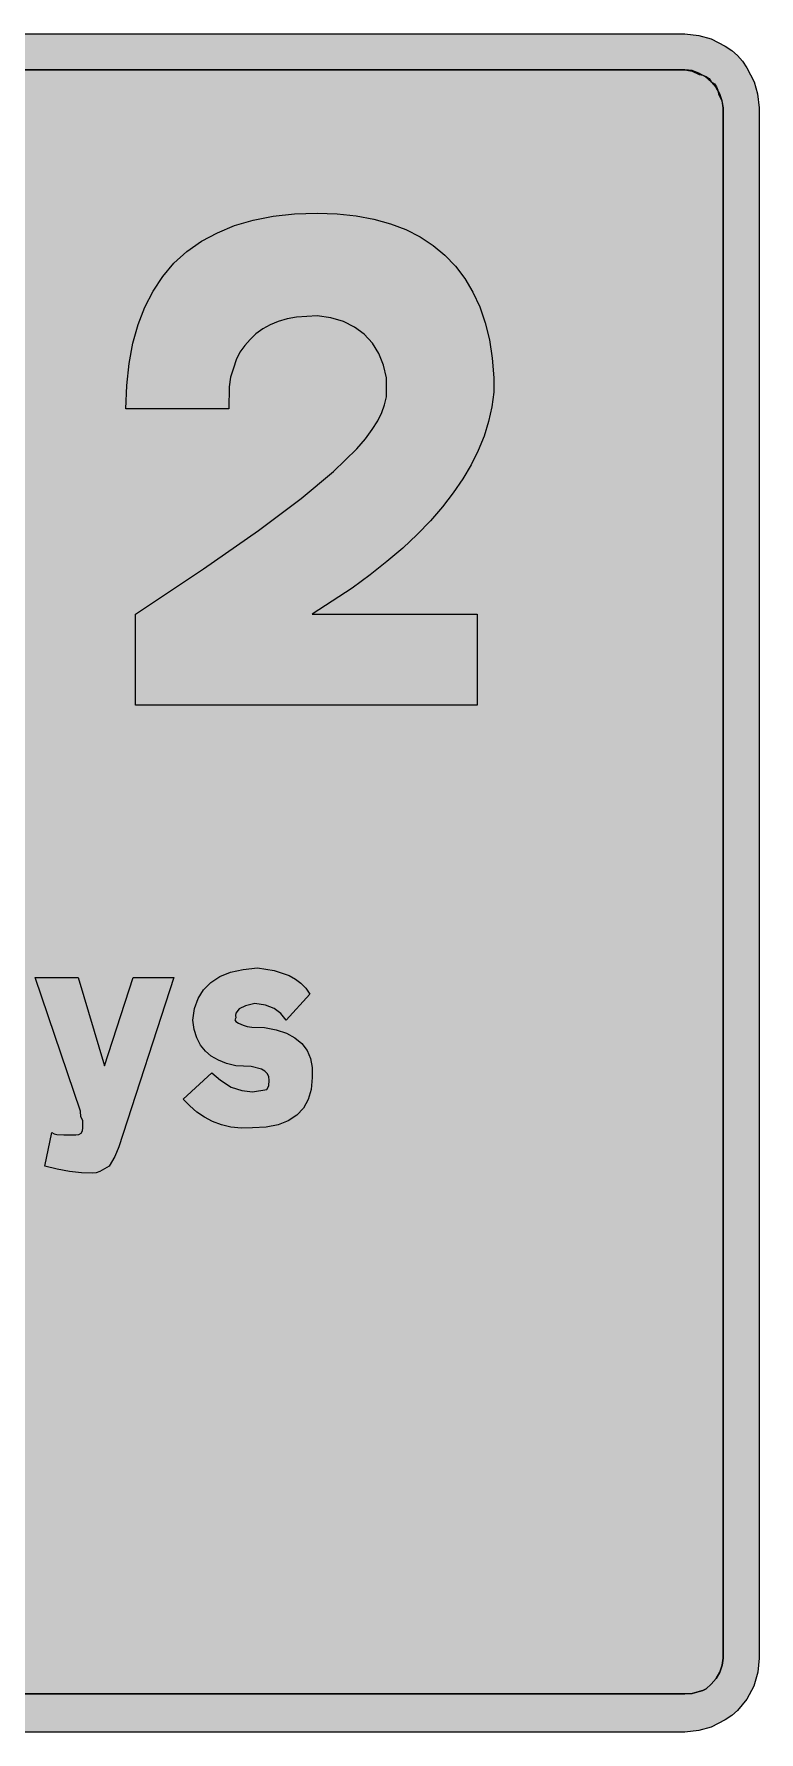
# Model space of a CAD drawing. Header units: metres. Extents: x 23 to 548, y 30 to 244.
# Drawn here: x 457.1 to 548.2, y 30.4 to 243.7 of the extents above; entities that cross this region are included whole.
import ezdxf

# ---------------------------------------------------------------- set-up
doc = ezdxf.new("R2010")
doc.units = ezdxf.units.M
doc.layers.add('FILL_BLACK_000000', color=7, linetype='Continuous', true_color=0x000000)
doc.layers.add('FILL_WHITE_FFFFFF', color=7, linetype='Continuous', true_color=0xffffff)

msp = doc.modelspace()

# ---------------------------------------------------------------- hatches: boundary and pattern name
at = {"layer": 'FILL_BLACK_000000', "true_color": 0x000000}
h = msp.add_hatch(color=7, dxfattribs=at)
h.dxf.hatch_style = 1
h.paths.add_polyline_path([(540.65, 243.47), (542.19, 243.06), (543.95, 242.12), (544.76, 241.58), (545.49, 240.96), (546.11, 240.23), (546.65, 239.42), (547.59, 237.66), (548, 236.12), (548.19, 234.36), (548.19, 39.66), (548.02, 37.87), (547.52, 36.13), (546.67, 34.51), (545.49, 33.06), (544.76, 32.44), (543.95, 31.9), (542.19, 30.96), (540.65, 30.55), (538.89, 30.36), (32.49, 30.36), (30.87, 30.53), (29.23, 31.03), (27.64, 31.88), (26.19, 33.06), (25.01, 34.51), (24.16, 36.13), (23.66, 37.87), (23.49, 39.66), (23.49, 234.36), (23.66, 236.15), (24.16, 237.88), (25.01, 239.51), (26.19, 240.96), (27.64, 242.14), (29.23, 242.99), (30.87, 243.49), (32.49, 243.66), (538.89, 243.66), (540.65, 243.47)])
h.paths.add_polyline_path([(30.77, 238.79), (30.01, 238.35), (29.34, 237.77), (28.78, 237.07), (28.36, 236.25), (28.08, 235.34), (27.99, 234.36), (27.99, 39.66), (28.06, 38.76), (28.29, 37.9), (28.75, 37.09), (29.49, 36.36), (30.21, 35.79), (30.99, 35.42), (31.77, 35.22), (32.49, 35.16), (538.89, 35.16), (539.79, 35.2), (540.69, 35.46), (541.14, 35.56), (541.55, 35.8), (542.19, 36.36), (542.8, 37.09), (543.28, 37.9), (543.58, 38.76), (543.69, 39.66), (543.69, 234.36), (543.58, 235.26), (543.28, 236.12), (542.8, 236.93), (542.19, 237.66), (541.46, 238.27), (540.65, 238.75), (539.79, 239.05), (538.89, 239.16), (32.49, 239.16), (31.61, 239.06), (30.77, 238.79)], flags=16)
h = msp.add_hatch(color=7, dxfattribs=at)
h.dxf.hatch_style = 1
h.paths.add_polyline_path([(512.79, 170.76), (512.79, 159.36), (469.89, 159.36), (469.89, 170.76), (478.44, 176.46), (485.32, 181.27), (490.69, 185.3), (494.75, 188.68), (497.67, 191.53), (498.76, 192.79), (499.63, 193.96), (500.31, 195.06), (500.81, 196.1), (501.16, 197.09), (501.39, 198.06), (501.39, 198.66), (501.39, 199.86), (501.39, 200.46), (501.04, 202.07), (500.45, 203.54), (499.64, 204.83), (498.61, 205.93), (497.39, 206.85), (495.99, 207.55), (494.42, 208.02), (492.69, 208.26), (490.11, 208.09), (488.92, 207.86), (487.82, 207.55), (486.79, 207.13), (485.86, 206.61), (485.02, 205.99), (484.29, 205.26), (483.62, 204.53), (483.01, 203.68), (482.52, 202.73), (482.19, 201.66), (481.84, 200.53), (481.67, 199.33), (481.59, 196.56), (468.69, 196.56), (468.79, 199.5), (469.08, 202.25), (469.56, 204.8), (470.23, 207.17), (471.08, 209.36), (472.11, 211.37), (473.31, 213.2), (474.69, 214.86), (476.35, 216.34), (478.18, 217.62), (480.17, 218.7), (482.34, 219.59), (484.67, 220.27), (487.18, 220.77), (489.85, 221.06), (492.69, 221.16), (495.21, 221.08), (497.58, 220.82), (499.81, 220.41), (501.9, 219.82), (503.83, 219.08), (505.62, 218.17), (507.26, 217.1), (508.74, 215.87), (510.07, 214.49), (511.24, 212.94), (512.25, 211.24), (513.11, 209.39), (513.8, 207.38), (514.33, 205.23), (514.69, 202.92), (514.89, 200.46), (514.89, 200.16), (514.89, 198.96), (514.89, 198.66), (514.64, 196.81), (514.23, 194.98), (513.66, 193.15), (512.93, 191.35), (512.04, 189.55), (511, 187.78), (509.8, 186.01), (508.44, 184.26), (506.93, 182.52), (505.26, 180.8), (503.44, 179.09), (501.47, 177.4), (499.35, 175.72), (497.08, 174.05), (492.09, 170.76), (512.79, 170.76)])
h = msp.add_hatch(color=7, dxfattribs=at)
h.dxf.hatch_style = 1
h.paths.add_polyline_path([(491.96, 111.08), (491.59, 109.8), (490.98, 108.72), (490.14, 107.83), (489.07, 107.15), (487.79, 106.65), (486.29, 106.36), (484.59, 106.26), (483.18, 106.23), (481.88, 106.36), (480.68, 106.63), (479.56, 107.05), (478.54, 107.59), (477.59, 108.24), (476.71, 109), (475.89, 109.86), (479.49, 113.16), (480.58, 112.26), (481.89, 111.36), (483.24, 110.95), (484.59, 110.76), (486.39, 111.06), (486.65, 111.55), (486.69, 112.26), (486.63, 112.68), (486.46, 113.05), (486.15, 113.36), (485.72, 113.61), (484.41, 113.95), (482.49, 114.06), (481.32, 114.34), (480.3, 114.74), (479.41, 115.26), (478.67, 115.9), (478.06, 116.66), (477.6, 117.56), (477.27, 118.59), (477.09, 119.76), (477.31, 121.24), (477.76, 122.52), (478.44, 123.61), (479.34, 124.52), (480.47, 125.25), (481.82, 125.79), (483.39, 126.16), (485.19, 126.36), (487.32, 126.01), (489.17, 125.38), (489.97, 124.95), (490.67, 124.42), (491.28, 123.79), (491.79, 123.06), (488.79, 119.76), (488.15, 120.62), (487.29, 121.26), (486.2, 121.67), (484.89, 121.86), (483.71, 121.58), (482.9, 121.19), (482.49, 120.68), (482.43, 120.38), (482.49, 120.06), (482.38, 119.83), (482.49, 119.61), (482.83, 119.39), (483.39, 119.16), (483.9, 118.99), (484.51, 118.9), (486.09, 118.86), (487.57, 118.56), (488.84, 118.13), (489.91, 117.55), (490.78, 116.83), (491.43, 115.98), (491.87, 114.98), (492.09, 113.84), (492.09, 112.56), (491.96, 111.08)])
h = msp.add_hatch(color=7, dxfattribs=at)
h.dxf.hatch_style = 1
h.paths.add_polyline_path([(467.79, 103.86), (467.3, 102.66), (466.59, 101.46), (465.43, 100.78), (464.94, 100.62), (464.49, 100.56), (463.09, 100.62), (461.6, 100.78), (460.06, 101.07), (458.49, 101.46), (459.39, 105.66), (459.67, 105.49), (460.03, 105.4), (460.89, 105.36), (462.39, 105.36), (462.78, 105.42), (463.07, 105.58), (463.23, 105.87), (463.29, 106.26), (463.29, 107.16), (463.03, 107.65), (462.99, 108.36), (457.29, 125.16), (462.69, 125.16), (465.99, 114.06), (469.59, 125.16), (474.69, 125.16), (467.79, 103.86)])
at = {"layer": 'FILL_WHITE_FFFFFF', "true_color": 0xffffff}
h = msp.add_hatch(color=7, dxfattribs=at)
h.dxf.hatch_style = 1
h.paths.add_polyline_path([(538.89, 239.16), (539.79, 238.97), (540.69, 238.56), (541.14, 238.5), (541.55, 238.33), (541.91, 238.05), (542.19, 237.66), (542.58, 237.38), (542.86, 237.02), (543.03, 236.61), (543.09, 236.16), (543.5, 235.26), (543.69, 234.36), (543.69, 39.66), (543.58, 38.76), (543.28, 37.9), (542.8, 37.09), (542.19, 36.36), (541.55, 35.8), (541.14, 35.56), (540.69, 35.46), (539.79, 35.2), (538.89, 35.16), (32.49, 35.16), (31.77, 35.22), (30.99, 35.42), (30.21, 35.79), (29.49, 36.36), (28.78, 37.11), (28.29, 37.86), (28.03, 38.76), (27.99, 39.66), (27.99, 234.36), (28.08, 235.34), (28.36, 236.25), (28.78, 237.07), (29.34, 237.77), (30.01, 238.35), (30.77, 238.79), (31.61, 239.06), (32.49, 239.16), (538.89, 239.16)])

# ---------------------------------------------------------------- linework, layer by layer
at = {"layer": 'FILL_BLACK_000000', "lineweight": 0, "true_color": 0x000000}
for points in [[(32.49, 243.66), (538.89, 243.66), (540.65, 243.47), (542.19, 243.06), (543.95, 242.12), (544.76, 241.58), (545.49, 240.96), (546.11, 240.23), (546.65, 239.42), (547.59, 237.66), (548, 236.12), (548.19, 234.36), (548.19, 39.66), (548.02, 37.87), (547.52, 36.13), (546.67, 34.51), (545.49, 33.06), (544.76, 32.44), (543.95, 31.9), (542.19, 30.96), (540.65, 30.55), (538.89, 30.36), (32.49, 30.36)], [(32.49, 35.16), (538.89, 35.16), (539.79, 35.2), (540.69, 35.46), (541.14, 35.56), (541.55, 35.8), (542.19, 36.36), (542.8, 37.09), (543.28, 37.9), (543.58, 38.76), (543.69, 39.66), (543.69, 234.36), (543.58, 235.26), (543.28, 236.12), (542.8, 236.93), (542.19, 237.66), (541.46, 238.27), (540.65, 238.75), (539.79, 239.05), (538.89, 239.16), (32.49, 239.16)]]:
    msp.add_lwpolyline(points, dxfattribs=at)
for points in [[(512.79, 170.76), (512.79, 159.36), (469.89, 159.36), (469.89, 170.76), (478.44, 176.46), (485.32, 181.27), (490.69, 185.3), (494.75, 188.68), (497.67, 191.53), (498.76, 192.79), (499.63, 193.96), (500.31, 195.06), (500.81, 196.1), (501.16, 197.09), (501.39, 198.06), (501.39, 198.66), (501.39, 199.86), (501.39, 200.46), (501.04, 202.07), (500.45, 203.54), (499.64, 204.83), (498.61, 205.93), (497.39, 206.85), (495.99, 207.55), (494.42, 208.02), (492.69, 208.26), (490.11, 208.09), (488.92, 207.86), (487.82, 207.55), (486.79, 207.13), (485.86, 206.61), (485.02, 205.99), (484.29, 205.26), (483.62, 204.53), (483.01, 203.68), (482.52, 202.73), (482.19, 201.66), (481.84, 200.53), (481.67, 199.33), (481.59, 196.56), (468.69, 196.56), (468.79, 199.5), (469.08, 202.25), (469.56, 204.8), (470.23, 207.17), (471.08, 209.36), (472.11, 211.37), (473.31, 213.2), (474.69, 214.86), (476.35, 216.34), (478.18, 217.62), (480.17, 218.7), (482.34, 219.59), (484.67, 220.27), (487.18, 220.77), (489.85, 221.06), (492.69, 221.16), (495.21, 221.08), (497.58, 220.82), (499.81, 220.41), (501.9, 219.82), (503.83, 219.08), (505.62, 218.17), (507.26, 217.1), (508.74, 215.87), (510.07, 214.49), (511.24, 212.94), (512.25, 211.24), (513.11, 209.39), (513.8, 207.38), (514.33, 205.23), (514.69, 202.92), (514.89, 200.46), (514.89, 200.16), (514.89, 198.96), (514.89, 198.66), (514.64, 196.81), (514.23, 194.98), (513.66, 193.15), (512.93, 191.35), (512.04, 189.55), (511, 187.78), (509.8, 186.01), (508.44, 184.26), (506.93, 182.52), (505.26, 180.8), (503.44, 179.09), (501.47, 177.4), (499.35, 175.72), (497.08, 174.05), (492.09, 170.76)], [(491.96, 111.08), (491.59, 109.8), (490.98, 108.72), (490.14, 107.83), (489.07, 107.15), (487.79, 106.65), (486.29, 106.36), (484.59, 106.26), (483.18, 106.23), (481.88, 106.36), (480.68, 106.63), (479.56, 107.05), (478.54, 107.59), (477.59, 108.24), (476.71, 109), (475.89, 109.86), (479.49, 113.16), (480.58, 112.26), (481.89, 111.36), (483.24, 110.95), (484.59, 110.76), (486.39, 111.06), (486.65, 111.55), (486.69, 112.26), (486.63, 112.68), (486.46, 113.05), (486.15, 113.36), (485.72, 113.61), (484.41, 113.95), (482.49, 114.06), (481.32, 114.34), (480.3, 114.74), (479.41, 115.26), (478.67, 115.9), (478.06, 116.66), (477.6, 117.56), (477.27, 118.59), (477.09, 119.76), (477.31, 121.24), (477.76, 122.52), (478.44, 123.61), (479.34, 124.52), (480.47, 125.25), (481.82, 125.79), (483.39, 126.16), (485.19, 126.36), (487.32, 126.01), (489.17, 125.38), (489.97, 124.95), (490.67, 124.42), (491.28, 123.79), (491.79, 123.06), (488.79, 119.76), (488.15, 120.62), (487.29, 121.26), (486.2, 121.67), (484.89, 121.86), (483.71, 121.58), (482.9, 121.19), (482.49, 120.68), (482.43, 120.38), (482.49, 120.06), (482.38, 119.83), (482.49, 119.61), (482.83, 119.39), (483.39, 119.16), (483.9, 118.99), (484.51, 118.9), (486.09, 118.86), (487.57, 118.56), (488.84, 118.13), (489.91, 117.55), (490.78, 116.83), (491.43, 115.98), (491.87, 114.98), (492.09, 113.84), (492.09, 112.56)], [(467.79, 103.86), (467.3, 102.66), (466.59, 101.46), (465.43, 100.78), (464.94, 100.62), (464.49, 100.56), (463.09, 100.62), (461.6, 100.78), (460.06, 101.07), (458.49, 101.46), (459.39, 105.66), (459.67, 105.49), (460.03, 105.4), (460.89, 105.36), (462.39, 105.36), (462.78, 105.42), (463.07, 105.58), (463.23, 105.87), (463.29, 106.26), (463.29, 107.16), (463.03, 107.65), (462.99, 108.36), (457.29, 125.16), (462.69, 125.16), (465.99, 114.06), (469.59, 125.16), (474.69, 125.16)]]:
    msp.add_lwpolyline(points, close=True, dxfattribs=at)
at = {"layer": 'FILL_WHITE_FFFFFF', "lineweight": 0, "true_color": 0xffffff}
msp.add_lwpolyline([(32.49, 239.16), (538.89, 239.16), (539.79, 238.97), (540.69, 238.56), (541.14, 238.5), (541.55, 238.33), (541.91, 238.05), (542.19, 237.66), (542.58, 237.38), (542.86, 237.02), (543.03, 236.61), (543.09, 236.16), (543.5, 235.26), (543.69, 234.36), (543.69, 39.66), (543.58, 38.76), (543.28, 37.9), (542.8, 37.09), (542.19, 36.36), (541.55, 35.8), (541.14, 35.56), (540.69, 35.46), (539.79, 35.2), (538.89, 35.16), (32.49, 35.16)], dxfattribs=at)

doc.saveas('drawing.dxf')
